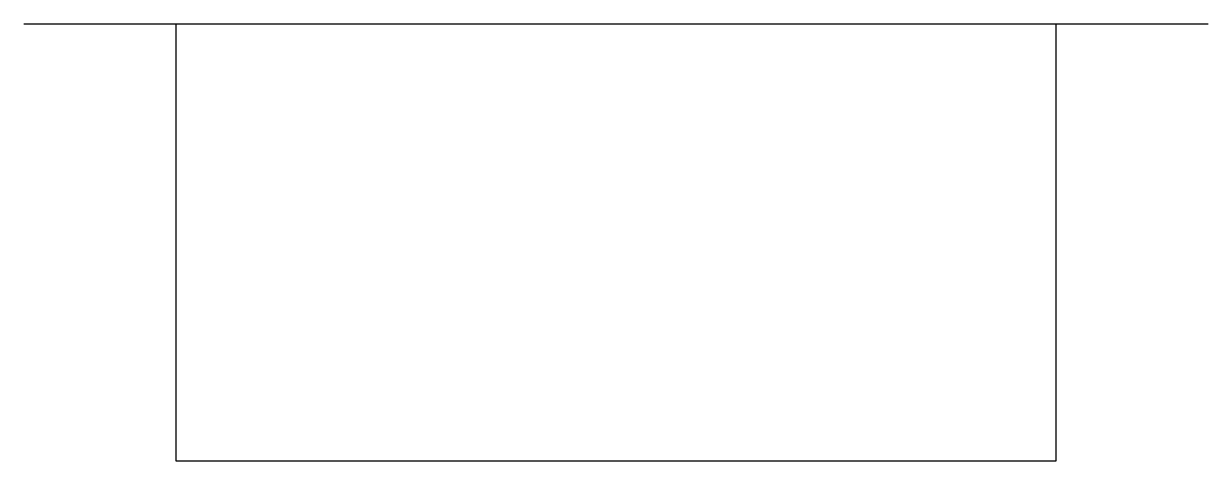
# Model space of a CAD drawing. Header units: millimetres. Extents: x -10091.528 to -10091.062, y 54.047 to 54.219.
import ezdxf

# ---------------------------------------------------------------- set-up
doc = ezdxf.new("R2010")
doc.units = ezdxf.units.MM
doc.header["$LTSCALE"] = 10
doc.layers.add('Tub_equipamentos', color=3, linetype='Continuous')

msp = doc.modelspace()

# ---------------------------------------------------------------- linework, layer by layer
at = {"layer": 'Tub_equipamentos'}
for p, q in [((-10091.52825, 54.21929), (-10091.06184, 54.21929)), ((-10091.46825, 54.04698), (-10091.46825, 54.21929)), ((-10091.12184, 54.21929), (-10091.12184, 54.04698)), ((-10091.12184, 54.04698), (-10091.46825, 54.04698))]:
    msp.add_line(p, q, dxfattribs=at)

doc.saveas('drawing.dxf')
